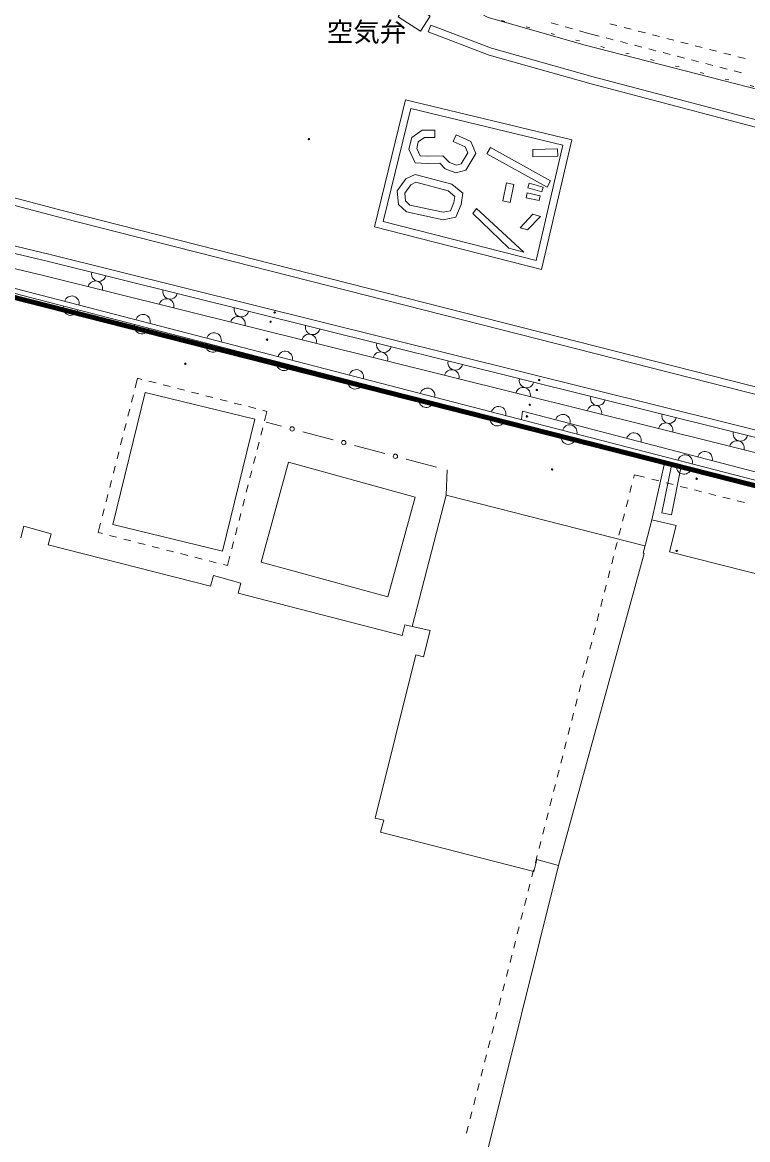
# Model space of a CAD drawing. Units: millimetres on the paper, with parts at other scales. Extents: x -4217 to 649, y -3995 to 278.
# Drawn here: x -226.8 to -177.4, y -764.2 to -688.1 of the extents above; entities that cross this region are included whole.
import ezdxf
from ezdxf.enums import TextEntityAlignment as Align

# ---------------------------------------------------------------- set-up
doc = ezdxf.new("R2010")
doc.units = ezdxf.units.MM
doc.linetypes.add('DOTTED', pattern=[1.75, 0.25, -1.5])
for name, color, linetype, lineweight in [('0-1_S-BGD', 134, 'Continuous', 18), ('0-9_標高点', 134, 'Continuous', 18), ('0-C_S-BGD', 134, 'Continuous', 18), ('0-F_S-BGD', 134, 'Continuous', 18), ('1-0_S-BGD', 134, 'Continuous', 18), ('1-1_S-BGD', 134, 'Continuous', 18)]:
    doc.layers.add(name, color=color, linetype=linetype, lineweight=lineweight)
doc.styles.add('ＭＳ ゴシック', font='')
doc.styles.get('ＭＳ ゴシック').set_extended_font_data('MS Gothic')

msp = doc.modelspace()

# ---------------------------------------------------------------- linework, layer by layer
at = {"layer": '0-1_S-BGD'}
for p, q in [((-198.98, -688.284), (-199.158, -688.751)), ((-188.477, -689.657), (-159.418, -697.138)), ((-198.71, -695.431), (-198.712, -695.931)), ((-197.25, -695.747), (-197.459, -696.202)), ((-194.928, -696.617), (-195.17, -697.054)), ((-190.828, -698.887), (-194.928, -696.617)), ((-191.07, -699.324), (-195.17, -697.054)), ((-192.044, -696.751), (-190.35, -696.711)), ((-192.044, -696.751), (-192.032, -697.251)), ((-192.032, -697.251), (-190.339, -697.211)), ((-190.35, -696.711), (-190.339, -697.211)), ((-191.07, -699.324), (-190.828, -698.887)), ((-193.823, -699.031), (-194.08, -700.248)), ((-193.823, -699.031), (-193.334, -699.134)), ((-193.334, -699.134), (-193.59, -700.351)), ((-192.377, -699.358), (-192.284, -699.037)), ((-192.377, -699.358), (-191.437, -699.631)), ((-192.284, -699.037), (-191.344, -699.311)), ((-191.344, -699.311), (-191.437, -699.631)), ((-194.08, -700.248), (-193.59, -700.351)), ((-192.43, -699.707), (-192.5, -700.033)), ((-192.5, -700.033), (-191.61, -700.223)), ((-192.43, -699.707), (-191.54, -699.897)), ((-191.61, -700.223), (-191.54, -699.897)), ((-183.264, -721.477), (-182.61, -721.611)), ((-226.88, -723.176), (-226.68, -722.397)), ((-226.68, -722.397), (-224.82, -722.904)), ((-182.737, -724.145), (-182.28, -722.357)), ((-225.013, -723.654), (-224.82, -722.904)), ((-213.966, -726.485), (-225.013, -723.654)), ((-184.455, -724.253), (-190.294, -745.494)), ((-184.59, -724.422), (-184.592, -724.422)), ((-184.54, -724.231), (-184.455, -724.253)), ((-167.278, -728.081), (-182.737, -724.145)), ((-213.966, -726.485), (-213.78, -725.761)), ((-213.78, -725.761), (-211.92, -726.267)), ((-212.099, -726.963), (-211.92, -726.267)), ((-200.933, -729.824), (-212.099, -726.963)), ((-200.933, -729.824), (-200.75, -729.111)), ((-200.75, -729.111), (-199.027, -729.501)), ((-199.486, -731.291), (-199.027, -729.501)), ((-202.76, -742.257), (-199.994, -731.161)), ((-199.486, -731.291), (-199.994, -731.161)), ((-202.76, -742.257), (-202.185, -742.401)), ((-202.397, -743.224), (-202.185, -742.401)), ((-191.98, -745.901), (-202.397, -743.224)), ((-191.98, -745.901), (-191.771, -745.088)), ((-190.294, -745.494), (-191.771, -745.088)), ((-190.294, -745.494), (-202.75, -795.419))]:
    msp.add_line(p, q, dxfattribs=at)
for points in [[(-188.477, -689.657), (-195.082, -687.768), (-201.421, -684.443), (-206.592, -679.412), (-210.474, -673.691)], [(-199.158, -688.751), (-195.021, -690.326), (-188.072, -692.29), (-105.498, -714.058), (-29.332, -734.204)], [(-198.98, -688.284), (-194.864, -689.851), (-187.94, -691.807), (-105.37, -713.574), (-29.204, -733.721)], [(-197.25, -695.747), (-196.257, -696.204), (-195.91, -697.021), (-196.594, -698.171), (-197.27, -698.341), (-198, -698.077), (-198.374, -697.687), (-199.224, -697.717), (-200.04, -697.651), (-200.47, -696.741), (-200.28, -695.947), (-199.58, -695.427), (-198.71, -695.431)], [(-31.95, -749.903), (-52.533, -744.636), (-120.31, -727.326), (-173.42, -713.796), (-223.988, -700.93), (-233.68, -698.356), (-236.552, -697.52), (-239.343, -696.596), (-239.5, -697.071)], [(-197.459, -696.202), (-196.642, -696.578), (-196.47, -696.983), (-196.917, -697.737), (-197.244, -697.819), (-197.72, -697.647), (-198.167, -697.18), (-199.212, -697.217), (-199.712, -697.176), (-199.943, -696.686), (-199.836, -696.241), (-199.416, -695.928), (-198.712, -695.931)], [(-32.074, -750.387), (-52.657, -745.121), (-120.434, -727.811), (-173.544, -714.281), (-224.114, -701.414), (-233.814, -698.837), (-236.7, -697.997), (-239.5, -697.071)], [(-174.272, -716.493), (-224.977, -703.87), (-231.633, -702.299), (-238.554, -700.873), (-245.721, -699.801), (-251.21, -699.297)], [(-184.407, -723.72), (-197.93, -720.277), (-200.26, -729.222)], [(-184.54, -724.231), (-183.947, -721.957), (-182.28, -722.357)]]:
    msp.add_lwpolyline(points, dxfattribs=at)
for points in [[(-200.56, -686.701), (-199.027, -687.684), (-199.676, -688.696), (-201.209, -687.713)], [(-200.7, -693.371), (-189.394, -696.101), (-191.45, -704.921), (-202.817, -702.007)], [(-200.333, -693.974), (-189.993, -696.47), (-191.821, -704.31), (-202.214, -701.646)], [(-200.057, -698.457), (-197.557, -699.114), (-196.814, -699.737), (-196.92, -700.491), (-197.277, -701.361), (-198.15, -701.541), (-200.64, -700.997), (-201.184, -700.491), (-201.274, -699.577), (-200.684, -698.751)], [(-200.009, -698.987), (-197.792, -699.569), (-197.348, -699.942), (-197.407, -700.359), (-197.639, -700.925), (-198.147, -701.03), (-200.4, -700.538), (-200.705, -700.254), (-200.758, -699.715), (-200.353, -699.148)], [(-192.657, -703.744), (-193.664, -703.464), (-196.134, -701.101), (-195.864, -700.781)], [(-191.527, -701.304), (-192.394, -702.217), (-192.9, -702.097), (-192.037, -701.164)], [(-218.424, -713.284), (-210.967, -715.107), (-213.167, -724.104), (-220.623, -722.28)], [(-208.657, -718.041), (-200.044, -720.411), (-201.915, -727.212), (-210.528, -724.842)]]:
    msp.add_lwpolyline(points, close=True, dxfattribs=at)
at = {"layer": '0-1_S-BGD', "color": 171, "lineweight": 100}
msp.add_lwpolyline([(-217.833, -793.512), (-215.37, -783.82), (-292.905, -764.114), (-278.536, -707.578), (-242.945, -702.867), (-53.954, -750.901), (-74.071, -830.051)], close=True, dxfattribs=at)
at = {"layer": '0-9_標高点'}
for centre, radius in [((-207.28, -696.044), 0.05), ((-207.28, -696.044), 0.0333), ((-209.61, -707.847), 0.05), ((-209.61, -707.847), 0.0333), ((-209.89, -708.481), 0.05), ((-209.89, -708.481), 0.0333), ((-210.127, -709.694), 0.05), ((-210.127, -709.694), 0.0333), ((-215.684, -711.337), 0.05), ((-215.684, -711.337), 0.0333), ((-191.61, -712.441), 0.05), ((-191.61, -712.441), 0.0333), ((-191.767, -713.114), 0.05), ((-191.767, -713.114), 0.0333), ((-192.247, -714.127), 0.05), ((-192.247, -714.127), 0.0333), ((-192.437, -714.921), 0.05), ((-192.437, -714.921), 0.0333), ((-190.73, -718.531), 0.05), ((-190.73, -718.531), 0.0333), ((-180.894, -719.161), 0.05), ((-180.894, -719.161), 0.0333), ((-182.25, -724.077), 0.05), ((-182.25, -724.077), 0.0333)]:
    msp.add_circle(centre, radius, dxfattribs=at)
at = {"layer": '0-C_S-BGD', "linetype": 'DOTTED'}
msp.add_line((-160.081, -696.894), (-281.548, -665.115), dxfattribs=at)
at = {"layer": '0-F_S-BGD'}
for p, q in [((-183.049, -718.023), (-183.947, -721.957)), ((-182.583, -718.144), (-183.264, -721.477)), ((-182.61, -721.611), (-181.937, -718.311))]:
    msp.add_line(p, q, dxfattribs=at)
for points in [[(-251.256, -699.795), (-245.781, -700.298), (-238.642, -701.366), (-231.741, -702.788), (-225.095, -704.356), (-174.392, -716.978), (-120.809, -730.679), (-119.516, -731.01)], [(-33.064, -754.111), (-53.67, -748.894), (-121.057, -731.647), (-174.637, -717.947), (-225.33, -705.327), (-231.957, -703.764), (-238.817, -702.351), (-245.9, -701.291), (-251.347, -700.791)], [(-60.9, -748.954), (-95.72, -739.711), (-127.83, -731.831), (-133.584, -730.467), (-186.2, -716.864), (-226.747, -706.357), (-238.357, -703.301), (-245.75, -702.014), (-251.557, -701.621)], [(-251.47, -701.961), (-245.79, -702.346), (-238.428, -703.627), (-226.831, -706.68), (-186.284, -717.187), (-133.664, -730.791), (-127.908, -732.155), (-95.803, -740.034), (-60.986, -749.276)], [(-54.15, -750.177), (-60.874, -748.071), (-95.67, -739.054), (-126.914, -731.277), (-134.034, -729.884), (-192.747, -714.564), (-192.81, -715.114)]]:
    msp.add_lwpolyline(points, dxfattribs=at)
for centre, start, end in [((-221.817, -706.202), 346.0205, 166.0205), ((-221.577, -705.231), 166.0205, 346.0205), ((-216.725, -706.439), 166.0205, 346.0205), ((-223.414, -707.221), 345.47274, 165.47274), ((-216.965, -707.41), 346.0205, 166.0205), ((-223.498, -707.544), 165.47274, 345.47274), ((-218.574, -708.475), 345.47274, 165.47274), ((-211.873, -707.647), 166.0205, 346.0205), ((-218.658, -708.798), 165.47274, 345.47274), ((-212.113, -708.618), 346.0205, 166.0205), ((-207.021, -708.855), 166.0205, 346.0205), ((-213.734, -709.729), 345.47274, 165.47274), ((-207.262, -709.826), 346.0205, 166.0205), ((-213.818, -710.052), 165.47274, 345.47274), ((-202.169, -710.063), 166.0205, 346.0205), ((-208.894, -710.984), 345.47274, 165.47274), ((-202.41, -711.034), 346.0205, 166.0205), ((-208.978, -711.306), 165.47274, 345.47274), ((-204.054, -712.238), 345.47274, 165.47274), ((-197.558, -712.241), 346.0205, 166.0205), ((-197.318, -711.271), 166.0205, 346.0205), ((-204.137, -712.56), 165.47274, 345.47274), ((-192.466, -712.479), 166.0205, 346.0205), ((-199.213, -713.492), 345.47274, 165.47274), ((-192.706, -713.449), 346.0205, 166.0205), ((-199.297, -713.815), 165.47274, 345.47274), ((-187.614, -713.686), 166.0205, 346.0205), ((-194.373, -714.746), 345.47274, 165.47274), ((-189.999, -715.281), 345.37595, 165.37595), ((-187.854, -714.657), 346.0205, 166.0205), ((-182.762, -714.894), 166.0205, 346.0205), ((-194.457, -715.069), 165.47274, 345.47274), ((-189.533, -716), 345.47274, 165.47274), ((-183.002, -715.865), 346.0205, 166.0205), ((-189.617, -716.323), 165.47274, 345.47274), ((-185.161, -716.543), 345.37595, 165.37595), ((-177.91, -716.102), 166.0205, 346.0205), ((-178.15, -717.073), 346.0205, 166.0205), ((-181.676, -718.034), 345.50435, 165.50435), ((-180.323, -717.806), 345.37595, 165.37595), ((-181.758, -718.357), 165.50435, 345.50435)]:
    msp.add_arc(centre, 0.5, start, end, dxfattribs=at)
at = {"layer": '1-0_S-BGD'}
for p, q in [((-210.18, -715.311), (-209.147, -715.584)), ((-207.697, -715.967), (-205.631, -716.512)), ((-204.181, -716.895), (-202.115, -717.441)), ((-200.665, -717.824), (-198.599, -718.369)), ((-197.874, -718.561), (-197.93, -720.277))]:
    msp.add_line(p, q, dxfattribs=at)
for centre in [(-208.422, -715.775), (-204.906, -716.704), (-201.39, -717.632)]:
    msp.add_circle(centre, 0.15, dxfattribs=at)
at = {"layer": '1-1_S-BGD'}
for p, q in [((-190.313, -688.265), (-190.793, -688.128)), ((-186.801, -688.195), (-186.317, -688.32)), ((-189.351, -688.54), (-189.832, -688.403)), ((-188.258, -688.852), (-188.87, -688.677)), ((-188.258, -688.852), (-187.534, -689.039)), ((-185.832, -688.444), (-185.348, -688.569)), ((-184.864, -688.694), (-184.38, -688.818)), ((-183.896, -688.943), (-183.411, -689.068)), ((-187.05, -689.163), (-186.566, -689.288)), ((-186.082, -689.413), (-185.598, -689.537)), ((-185.113, -689.662), (-184.629, -689.787)), ((-182.927, -689.192), (-182.443, -689.317)), ((-181.959, -689.442), (-181.475, -689.566)), ((-180.99, -689.691), (-180.506, -689.816)), ((-184.145, -689.911), (-183.661, -690.036)), ((-183.176, -690.161), (-182.692, -690.285)), ((-182.208, -690.41), (-181.724, -690.535)), ((-180.022, -689.94), (-179.538, -690.065)), ((-179.053, -690.19), (-178.569, -690.314)), ((-178.085, -690.439), (-177.601, -690.564)), ((-181.24, -690.659), (-180.755, -690.784)), ((-180.271, -690.909), (-179.787, -691.033)), ((-179.303, -691.158), (-178.819, -691.283)), ((-178.334, -691.407), (-177.85, -691.532)), ((-219.099, -712.976), (-218.934, -712.327)), ((-218.934, -712.327), (-218.651, -712.4)), ((-218.167, -712.524), (-217.682, -712.647)), ((-217.198, -712.771), (-216.714, -712.895)), ((-216.229, -713.019), (-215.745, -713.143)), ((-215.26, -713.267), (-214.776, -713.391)), ((-219.347, -713.945), (-219.223, -713.46)), ((-214.291, -713.514), (-213.807, -713.638)), ((-213.323, -713.762), (-212.838, -713.886)), ((-212.354, -714.01), (-211.869, -714.134)), ((-219.595, -714.914), (-219.471, -714.429)), ((-211.385, -714.258), (-210.901, -714.381)), ((-219.843, -715.882), (-219.719, -715.398)), ((-220.09, -716.851), (-219.966, -716.367)), ((-210.423, -715.71), (-210.547, -716.195)), ((-210.671, -716.679), (-210.795, -717.164)), ((-220.338, -717.82), (-220.214, -717.336)), ((-210.919, -717.648), (-211.043, -718.132)), ((-220.586, -718.789), (-220.462, -718.305)), ((-211.166, -718.617), (-211.29, -719.101)), ((-220.833, -719.758), (-220.71, -719.273)), ((-183.461, -719.314), (-183.946, -719.191)), ((-182.492, -719.56), (-182.976, -719.437)), ((-211.414, -719.586), (-211.538, -720.07)), ((-185.316, -719.62), (-185.44, -720.105)), ((-181.522, -719.806), (-182.007, -719.683)), ((-180.553, -720.051), (-181.038, -719.929)), ((-179.584, -720.297), (-180.068, -720.174)), ((-221.081, -720.727), (-220.957, -720.242)), ((-211.662, -720.555), (-211.786, -721.039)), ((-185.563, -720.589), (-185.687, -721.074)), ((-178.615, -720.543), (-179.099, -720.42)), ((-177.645, -720.789), (-178.13, -720.666)), ((-221.329, -721.695), (-221.205, -721.211)), ((-211.91, -721.523), (-212.033, -722.008)), ((-185.81, -721.558), (-185.934, -722.043)), ((-220.367, -723.148), (-220.852, -723.025)), ((-212.157, -722.492), (-212.281, -722.977)), ((-186.057, -722.527), (-186.181, -723.012)), ((-219.398, -723.396), (-219.883, -723.272)), ((-218.43, -723.644), (-218.914, -723.52)), ((-217.461, -723.892), (-217.945, -723.768)), ((-212.405, -723.461), (-212.529, -723.945)), ((-186.304, -723.496), (-186.428, -723.981)), ((-216.492, -724.139), (-216.976, -724.015)), ((-215.523, -724.387), (-216.008, -724.263)), ((-214.554, -724.635), (-215.039, -724.511)), ((-213.585, -724.882), (-214.07, -724.759)), ((-186.551, -724.465), (-186.675, -724.95)), ((-186.798, -725.434), (-186.922, -725.919)), ((-187.045, -726.403), (-187.169, -726.888)), ((-187.292, -727.372), (-187.416, -727.857)), ((-187.539, -728.341), (-187.663, -728.826)), ((-187.786, -729.31), (-187.91, -729.795)), ((-188.033, -730.279), (-188.157, -730.764)), ((-188.28, -731.248), (-188.404, -731.733)), ((-188.527, -732.217), (-188.651, -732.702)), ((-188.774, -733.186), (-188.898, -733.671)), ((-189.021, -734.155), (-189.145, -734.64)), ((-189.268, -735.124), (-189.392, -735.609)), ((-189.515, -736.093), (-189.639, -736.578)), ((-189.762, -737.062), (-189.886, -737.547)), ((-190.009, -738.031), (-190.133, -738.516)), ((-190.256, -739), (-190.38, -739.485)), ((-190.504, -739.969), (-190.627, -740.454)), ((-190.751, -740.938), (-190.874, -741.423)), ((-190.998, -741.907), (-191.121, -742.392)), ((-191.245, -742.876), (-191.368, -743.361)), ((-191.492, -743.846), (-191.615, -744.33)), ((-191.739, -744.815), (-191.862, -745.299)), ((-191.986, -745.784), (-192.109, -746.268)), ((-192.233, -746.753), (-192.356, -747.237)), ((-192.48, -747.722), (-192.603, -748.206)), ((-192.727, -748.691), (-192.85, -749.175)), ((-192.974, -749.66), (-193.097, -750.144)), ((-193.221, -750.629), (-193.344, -751.113)), ((-193.468, -751.598), (-193.591, -752.082)), ((-193.715, -752.567), (-193.838, -753.051)), ((-193.962, -753.536), (-194.085, -754.02)), ((-194.209, -754.505), (-194.332, -754.989)), ((-194.456, -755.474), (-194.579, -755.958)), ((-194.703, -756.443), (-194.826, -756.927)), ((-194.95, -757.412), (-195.073, -757.896)), ((-195.197, -758.381), (-195.32, -758.865)), ((-195.444, -759.35), (-195.567, -759.834)), ((-195.691, -760.319), (-195.814, -760.803)), ((-195.938, -761.288), (-196.061, -761.772)), ((-196.185, -762.257), (-196.308, -762.741)), ((-196.432, -763.226), (-196.555, -763.71))]:
    msp.add_line(p, q, dxfattribs=at)
for points in [[(-210.416, -714.505), (-210.134, -714.577), (-210.299, -715.226)], [(-184.43, -719.068), (-185.13, -718.891), (-185.193, -719.136)], [(-221.336, -722.901), (-221.619, -722.828), (-221.453, -722.18)], [(-212.653, -724.43), (-212.819, -725.078), (-213.101, -725.006)]]:
    msp.add_lwpolyline(points, dxfattribs=at)

# ---------------------------------------------------------------- texts
at = {"layer": '0-1_S-BGD', "style": 'ＭＳ ゴシック'}
msp.add_text('空気弁', height=1.32, dxfattribs=at).set_placement((-206.059, -689.81), align=Align.BOTTOM_LEFT)

doc.saveas('drawing.dxf')
